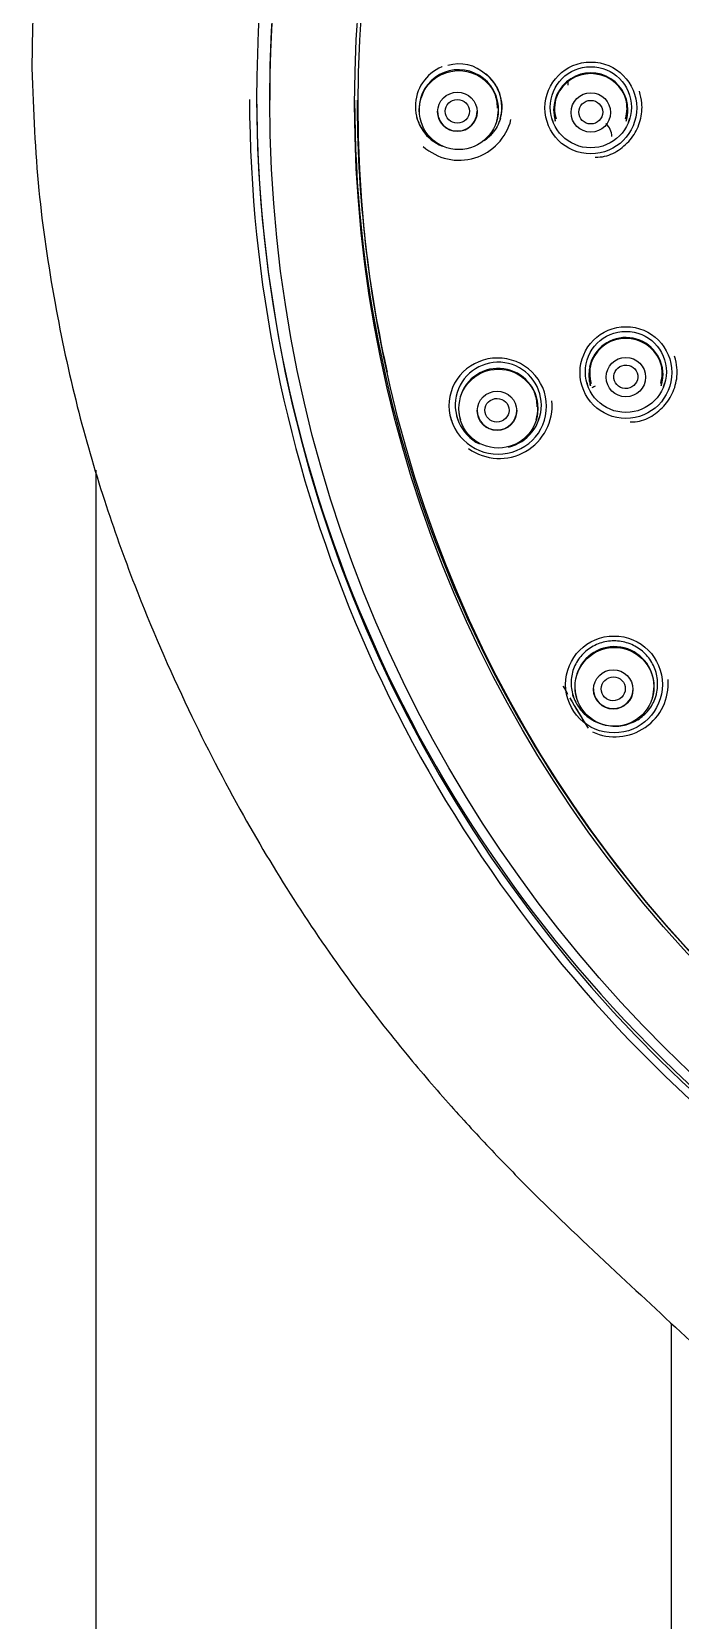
# Model space of a CAD drawing. Header units: millimetres. Extents: x -60 to 7633, y -2614 to 2146.
# Drawn here: x 5448.9 to 5473.5, y 1598 to 1658.2 of the extents above; entities that cross this region are included whole.
import ezdxf

# ---------------------------------------------------------------- set-up
doc = ezdxf.new("R2010")
doc.units = ezdxf.units.MM
doc.layers.get('0').update_dxf_attribs({"color": 250})

msp = doc.modelspace()

# ---------------------------------------------------------------- linework, layer by layer
at = {"linetype": 'Continuous'}
for p, q in [((5464.471, 1656.825), (5464.464, 1656.822)), ((5457.948, 1655.697), (5457.948, 1655.559)), ((5463.652, 1654.807), (5463.662, 1654.772)), ((5466.539, 1654.754), (5466.544, 1654.772)), ((5468.744, 1654.795), (5468.752, 1654.768)), ((5468.763, 1654.907), (5468.779, 1654.854)), ((5471.416, 1654.852), (5471.432, 1654.905)), ((5471.442, 1654.766), (5471.45, 1654.793)), ((5464.472, 1653.821), (5464.474, 1653.82)), ((5462.354, 1645.436), (5462.39, 1645.269)), ((5470.073, 1644.777), (5470.081, 1644.75)), ((5470.092, 1644.889), (5470.108, 1644.836)), ((5472.745, 1644.833), (5472.761, 1644.886)), ((5472.77, 1644.742), (5472.778, 1644.769)), ((5465.15, 1643.507), (5465.161, 1643.472)), ((5468.037, 1643.449), (5468.042, 1643.467)), ((5451.358, 1641.557), (5451.358, 1470.281)), ((5469.547, 1632.969), (5469.558, 1632.934)), ((5472.434, 1632.924), (5472.44, 1632.944)), ((5473.158, 1471.342), (5473.158, 1609.246))]:
    msp.add_line(p, q, dxfattribs=at)
for centre, radius in [((5465.1, 1655.187), 1.495), ((5470.101, 1655.267), 1.737), ((5470.099, 1655.292), 1.535), ((5465.048, 1655.118), 0.747), ((5470.098, 1655.096), 0.747), ((5471.43, 1645.249), 1.737), ((5471.428, 1645.274), 1.535), ((5471.427, 1645.077), 0.747), ((5466.6, 1643.885), 1.494), ((5466.549, 1643.802), 0.746), ((5470.978, 1633.445), 1.833), ((5470.995, 1633.353), 1.493), ((5470.95, 1633.257), 0.745)]:
    msp.add_circle(centre, radius, dxfattribs=at)
for centre, radius, start, end in [((5509.098, 1656.352), 60.161, 0.4064, 179.5936), ((5465.08, 1655.323), 1.621, 112.33677, 247.9698), ((5465.099, 1655.212), 1.503, 6.14532, 186.5801), ((5465.116, 1655.463), 1.472, 47.07377, 107.03252), ((5470.099, 1655.19), 1.406, 0, 196.41378), ((5470.098, 1655.166), 1.399, 0, 196.408), ((5465.203, 1655.307), 1.537, 345.35515, 53.43589), ((5508.811, 1655.731), 51.631, 180.16413, 270.31742), ((5508.93, 1655.812), 51.483, 180.22924, 270.18672), ((5465.097, 1655.268), 1.47, 0, 21.74126), ((5470.1, 1655.245), 1.371, 161.82195, 196.45865), ((5470.1, 1655.245), 1.371, 0, 10.13035), ((5470.097, 1655.299), 1.388, 0, 3.19151), ((5465.099, 1655.212), 1.503, 192.46699, 195.76703), ((5465.116, 1655.31), 2.022, 227.83894, 346.08433), ((5465.099, 1655.212), 1.503, 343.10218, 359.46525), ((5465.097, 1655.268), 1.47, 359.40826, 0), ((5470.097, 1655.325), 1.544, 196.48396, 201.25283), ((5470.097, 1655.299), 1.388, 179.86961, 196.34738), ((5470.1, 1655.245), 1.371, 343.58592, 0), ((5470.098, 1655.166), 1.399, 343.62917, 0), ((5470.099, 1655.19), 1.406, 343.65038, 0), ((5470.099, 1655.217), 1.39, 354.04298, 0), ((5470.097, 1655.299), 1.388, 359.1073, 0), ((5470.099, 1655.217), 1.39, 0, 0.11779), ((5470.097, 1655.325), 1.544, 337.46307, 343.49845), ((5471.427, 1645.147), 1.399, 0, 196.40149), ((5471.428, 1645.172), 1.406, 0, 167.9548), ((5466.598, 1644.013), 1.63, 0, 244.06311), ((5466.599, 1643.909), 1.501, 0, 163.87048), ((5471.429, 1645.226), 1.372, 165.06784, 196.49246), ((5471.429, 1645.226), 1.372, 343.5681, 0), ((5471.427, 1645.147), 1.399, 343.374, 0), ((5471.428, 1645.172), 1.406, 343.42784, 0), ((5471.429, 1645.226), 1.372, 0, 8.77041), ((5471.428, 1645.199), 1.39, 353.91972, 0), ((5471.426, 1645.281), 1.388, 0, 3.24643), ((5471.426, 1645.281), 1.388, 359.12008, 0), ((5471.428, 1645.199), 1.39, 0, 0.07108), ((5471.427, 1645.307), 1.544, 196.4925, 201.22834), ((5471.428, 1645.172), 1.406, 189.74156, 196.38175), ((5469.881, 1645.386), 0.747, 290.82974, 302.15372), ((5471.427, 1645.307), 1.544, 337.30688, 343.42869), ((5466.638, 1643.995), 1.996, 234.37481, 5.36308), ((5466.598, 1644.013), 1.63, 283.56007, 0), ((5466.6, 1643.965), 1.467, 0, 21.38229), ((5466.6, 1643.965), 1.467, 359.54592, 0), ((5466.596, 1644.057), 1.641, 195.93162, 200.80794), ((5466.599, 1643.909), 1.501, 188.15014, 195.63805), ((5466.599, 1643.909), 1.501, 342.98534, 0), ((5466.596, 1644.057), 1.641, 336.9804, 343.02306), ((5470.995, 1633.377), 1.499, 0, 161.60533), ((5470.995, 1633.377), 1.499, 185.26375, 195.85428), ((5471.015, 1633.475), 2.014, 245.12296, 4.2996), ((5470.995, 1633.377), 1.499, 343.30899, 0)]:
    msp.add_arc(centre, radius, start, end, dxfattribs=at)
for centre, major_axis, start_param, end_param in [((5509.098, 1655.606), (51.65, 0), 0, 3.141593), ((5509.098, 1655.697), (51.15, 0), 0, 3.141593), ((5468.498, 1656.13), (0.75, 0), 0, 0.146321), ((5509.098, 1655.758), (51.65, 0), 3.141593, 3.972572), ((5509.098, 1655.567), (47.938, 0), 3.141593, 3.965889), ((5509.098, 1655.564), (-47.845, 0), 0, 0.214918), ((5465.048, 1655.139), (-0.75, 0), 0, 3.141593), ((5470.149, 1654.145), (0.75, 0), 0.051288, 0.79444), ((5509.098, 1655.836), (45.999, 0), 3.413469, 3.418318), ((5466.548, 1643.823), (0.75, 0), 3.141593, 6.283185), ((5509.098, 1655.836), (45.999, 0), 3.655718, 3.662946), ((5509.098, 1655.838), (46, 0), 3.656276, 3.663448), ((5470.949, 1633.278), (-0.75, 0), 0, 3.141593), ((5509.098, 1655.836), (45.999, 0), 3.667127, 3.69635), ((5509.098, 1655.838), (46, 0), 3.667336, 3.695223)]:
    msp.add_ellipse(centre, major_axis=major_axis, ratio=0.992546, start_param=start_param, end_param=end_param, dxfattribs=at)
for centre, major_axis, ratio in [((5509.098, 1655.559), (51.15, 0), 0.992546), ((5509.098, 1655.41), (47.938, 0), 0.992546), ((5509.098, 1655.388), (47.807, 0), 0.992546), ((5465.047, 1655.139), (0.459, 0), 0.974076), ((5470.097, 1655.108), (0.453, 0), 0.985114), ((5471.425, 1645.089), (0.449, 0.059), 0.985618), ((5466.548, 1643.823), (0.451, 0.086), 0.974784), ((5470.949, 1633.278), (0.425, 0.171), 0.976834)]:
    msp.add_ellipse(centre, major_axis=major_axis, ratio=ratio, dxfattribs=at)
for points, knots in [([(5448.938, 1656.787), (5449, 1655.084), (5449.114, 1652.319), (5449.76, 1647.959), (5450.59, 1644.062), (5451.623, 1640.498), (5453, 1636.655), (5454.736, 1632.656), (5456.819, 1628.627), (5458.933, 1625.11), (5461.019, 1622.096), (5462.994, 1619.575), (5464.738, 1617.544), (5466.345, 1615.8), (5468.469, 1613.63), (5471.128, 1611.123), (5473.762, 1608.701), (5475.877, 1606.683), (5477.727, 1604.85), (5479.903, 1602.566), (5482.21, 1599.94), (5484.307, 1597.288), (5485.921, 1595.003), (5487.031, 1593.259), (5487.772, 1591.99), (5488.362, 1590.911), (5488.935, 1589.791), (5489.572, 1588.426), (5490.251, 1586.792), (5490.949, 1584.837), (5491.645, 1582.449), (5492.17, 1580.096), (5492.573, 1577.822), (5492.886, 1575.699), (5493.19, 1573.178), (5493.461, 1570.417), (5493.705, 1567.395), (5493.928, 1564.102), (5494.143, 1560.286), (5494.349, 1555.884), (5494.542, 1550.835), (5494.719, 1545.098), (5494.878, 1538.654), (5495.014, 1531.523), (5495.126, 1523.784), (5495.207, 1516.063), (5495.264, 1508.583), (5495.302, 1501.613), (5495.325, 1495.461), (5495.339, 1490.317), (5495.346, 1486.651), (5495.35, 1483.947), (5495.352, 1482.248), (5495.352, 1481.407), (5495.352, 1481.091)], [0, 0, 0, 0, 0.024596, 0.047412, 0.068581, 0.088124, 0.106184, 0.133361, 0.157228, 0.178092, 0.198356, 0.215262, 0.228775, 0.240746, 0.252818, 0.276879, 0.298687, 0.309747, 0.323481, 0.340195, 0.359975, 0.379051, 0.393863, 0.404349, 0.41182, 0.417164, 0.423797, 0.431714, 0.440966, 0.451733, 0.464481, 0.480225, 0.489788, 0.500935, 0.514117, 0.529873, 0.544743, 0.561997, 0.581994, 0.605087, 0.631598, 0.661773, 0.695732, 0.733393, 0.77439, 0.817962, 0.855333, 0.892521, 0.928049, 0.952456, 0.973828, 0.985798, 0.995471, 1, 1, 1, 1]), ([(5466.665, 1654.837), (5466.711, 1654.986), (5466.735, 1655.141), (5466.736, 1655.775), (5466.505, 1656.253), (5466.134, 1656.561)], [0.4265313, 0.4265313, 0.4265313, 0.4265313, 0.5, 0.5, 0.7250886, 0.7250886, 0.7250886, 0.7250886]), ([(5470.27, 1653.4), (5470.4, 1653.405), (5470.721, 1653.424), (5471.248, 1653.698), (5471.723, 1654.171), (5472.009, 1654.782), (5472.067, 1655.399), (5471.984, 1655.738), (5471.941, 1655.899)], [0, 0, 0, 0, 0.102285, 0.293699, 0.485193, 0.676819, 0.868298, 1, 1, 1, 1]), ([(5464.056, 1654.101), (5464.049, 1654.107), (5464.042, 1654.113), (5464.016, 1654.135), (5463.998, 1654.151), (5463.973, 1654.175), (5463.964, 1654.182), (5463.952, 1654.194), (5463.948, 1654.198), (5463.94, 1654.206), (5463.937, 1654.209), (5463.928, 1654.218), (5463.922, 1654.224), (5463.912, 1654.234), (5463.907, 1654.24), (5463.892, 1654.255), (5463.883, 1654.266), (5463.854, 1654.298), (5463.836, 1654.319), (5463.783, 1654.385), (5463.75, 1654.429), (5463.691, 1654.52), (5463.664, 1654.566), (5463.627, 1654.635), (5463.615, 1654.658), (5463.599, 1654.693), (5463.594, 1654.704), (5463.584, 1654.727), (5463.579, 1654.738), (5463.569, 1654.763), (5463.563, 1654.776), (5463.553, 1654.802), (5463.549, 1654.814), (5463.535, 1654.853), (5463.526, 1654.879), (5463.518, 1654.907), (5463.517, 1654.909), (5463.517, 1654.91)], [0.35642946, 0.35642946, 0.35642946, 0.35642946, 0.359375, 0.359375, 0.3671875, 0.3671875, 0.37109375, 0.37109375, 0.37304688, 0.37304688, 0.375, 0.375, 0.37695312, 0.37695312, 0.37890625, 0.37890625, 0.3828125, 0.3828125, 0.390625, 0.390625, 0.40625, 0.40625, 0.421875, 0.421875, 0.4296875, 0.4296875, 0.43359375, 0.43359375, 0.4375, 0.4375, 0.44140625, 0.44140625, 0.4453125, 0.4453125, 0.453125, 0.453125, 0.45363904, 0.45363904, 0.45363904, 0.45363904]), ([(5466.679, 1654.873), (5466.662, 1654.818), (5466.643, 1654.764), (5466.579, 1654.613), (5466.528, 1654.519), (5466.438, 1654.386), (5466.405, 1654.343), (5466.337, 1654.261), (5466.3, 1654.221), (5466.225, 1654.148), (5466.186, 1654.113), (5466.12, 1654.06), (5466.094, 1654.04), (5466.067, 1654.021)], [0.0458878, 0.0458878, 0.0458878, 0.0458878, 0.0625, 0.0625, 0.09375, 0.09375, 0.109375, 0.109375, 0.125, 0.125, 0.140625, 0.140625, 0.1502858, 0.1502858, 0.1502858, 0.1502858]), ([(5468.416, 1644.157), (5468.466, 1643.675), (5468.313, 1643.185), (5467.703, 1642.452), (5467.244, 1642.213), (5466.289, 1642.125), (5465.795, 1642.273), (5465.036, 1642.885), (5464.787, 1643.34), (5464.688, 1644.29), (5464.84, 1644.779), (5465.447, 1645.505), (5465.898, 1645.744), (5466.864, 1645.84), (5467.36, 1645.693), (5468.114, 1645.091), (5468.365, 1644.639), (5468.416, 1644.157)], [0, 0, 0, 0, 0.125, 0.125, 0.25, 0.25, 0.375, 0.375, 0.5, 0.5, 0.625, 0.625, 0.75, 0.75, 0.875, 0.875, 1, 1, 1, 1]), ([(5471.589, 1643.38), (5471.721, 1643.385), (5472.043, 1643.402), (5472.572, 1643.675), (5473.048, 1644.146), (5473.336, 1644.756), (5473.397, 1645.375), (5473.314, 1645.715), (5473.271, 1645.877)], [0, 0, 0, 0, 0.102961, 0.294201, 0.4854, 0.676616, 0.867871, 1, 1, 1, 1]), ([(5472.622, 1633.629), (5472.603, 1633.812), (5472.552, 1633.994), (5472.472, 1634.16), (5472.394, 1634.323), (5472.286, 1634.476), (5472.157, 1634.606), (5472.028, 1634.735), (5471.875, 1634.845), (5471.711, 1634.925), (5471.547, 1635.006), (5471.366, 1635.059), (5471.184, 1635.082), (5471.003, 1635.104), (5470.815, 1635.096), (5470.637, 1635.059), (5470.459, 1635.021), (5470.285, 1634.953), (5470.129, 1634.86), (5469.973, 1634.766), (5469.832, 1634.645), (5469.717, 1634.506), (5469.601, 1634.366), (5469.509, 1634.204), (5469.447, 1634.034), (5469.386, 1633.863), (5469.354, 1633.68), (5469.354, 1633.498), (5469.354, 1633.317), (5469.386, 1633.133), (5469.448, 1632.961), (5469.509, 1632.792), (5469.6, 1632.629), (5469.714, 1632.488), (5469.827, 1632.348), (5469.965, 1632.224), (5470.117, 1632.127), (5470.27, 1632.029), (5470.441, 1631.956), (5470.617, 1631.913), (5470.634, 1631.908), (5470.652, 1631.904), (5470.669, 1631.901)], [0, 0, 0, 0, 0.0541213, 0.0541213, 0.0541213, 0.1075375, 0.1075375, 0.1075375, 0.1609685, 0.1609685, 0.1609685, 0.2144886, 0.2144886, 0.2144886, 0.2679222, 0.2679222, 0.2679222, 0.3215834, 0.3215834, 0.3215834, 0.3755248, 0.3755248, 0.3755248, 0.4297761, 0.4297761, 0.4297761, 0.4840831, 0.4840831, 0.4840831, 0.5379409, 0.5379409, 0.5379409, 0.5911151, 0.5911151, 0.5911151, 0.6438011, 0.6438011, 0.6438011, 0.6968142, 0.6968142, 0.6968142, 0.7020426, 0.7020426, 0.7020426, 0.7020426]), ([(5470.853, 1631.872), (5470.957, 1631.862), (5471.062, 1631.862), (5471.164, 1631.871), (5471.348, 1631.888), (5471.53, 1631.936), (5471.697, 1632.013), (5471.864, 1632.089), (5472.019, 1632.196), (5472.15, 1632.324), (5472.28, 1632.451), (5472.39, 1632.603), (5472.47, 1632.767), (5472.549, 1632.93), (5472.601, 1633.109), (5472.621, 1633.29), (5472.633, 1633.402), (5472.633, 1633.516), (5472.622, 1633.629)], [0.7201337, 0.7201337, 0.7201337, 0.7201337, 0.7505476, 0.7505476, 0.7505476, 0.8047915, 0.8047915, 0.8047915, 0.8590887, 0.8590887, 0.8590887, 0.9130914, 0.9130914, 0.9130914, 0.9668277, 0.9668277, 0.9668277, 1, 1, 1, 1]), ([(5469.46, 1632.937), (5469.443, 1632.979), (5469.429, 1633.02), (5469.414, 1633.066), (5469.413, 1633.069), (5469.413, 1633.072)], [0.43977837, 0.43977837, 0.43977837, 0.43977837, 0.453125, 0.453125, 0.45402726, 0.45402726, 0.45402726, 0.45402726]), ([(5472.576, 1633.047), (5472.561, 1632.997), (5472.543, 1632.948), (5472.522, 1632.896), (5472.521, 1632.893), (5472.52, 1632.89)], [0.04694998, 0.04694998, 0.04694998, 0.04694998, 0.0625, 0.0625, 0.06336825, 0.06336825, 0.06336825, 0.06336825])]:
    msp.add_open_spline(points, degree=3, knots=knots, dxfattribs=at)

doc.saveas('drawing.dxf')
